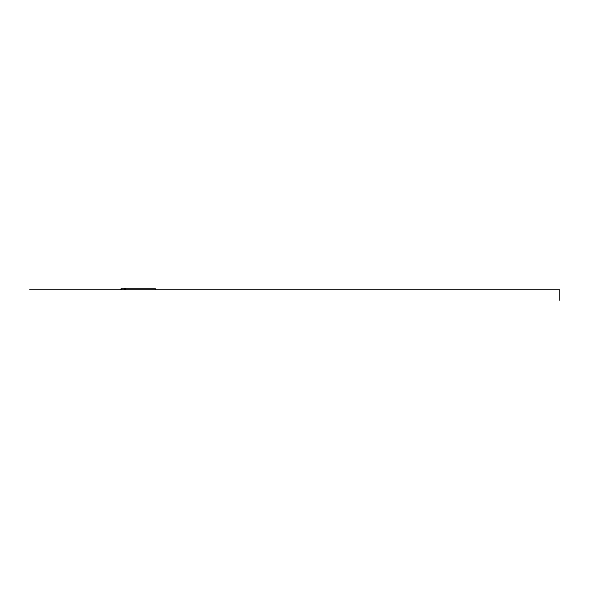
<?xml version="1.0" encoding="UTF-8"?>
<svg xmlns="http://www.w3.org/2000/svg" width="589" height="589" viewBox="0 0 589 589"><rect width="100%" height="100%" fill="white"/><g stroke="black" fill="none" stroke-linecap="round" stroke-linejoin="round"><path stroke-width="0.88" d="M29.45 289.501L559.55 289.501L559.55 300.515M155.459 289.501L155.459 288.485L121.275 288.485L121.275 289.501M125.074 288.485L125.074 289.501"/></g></svg>
